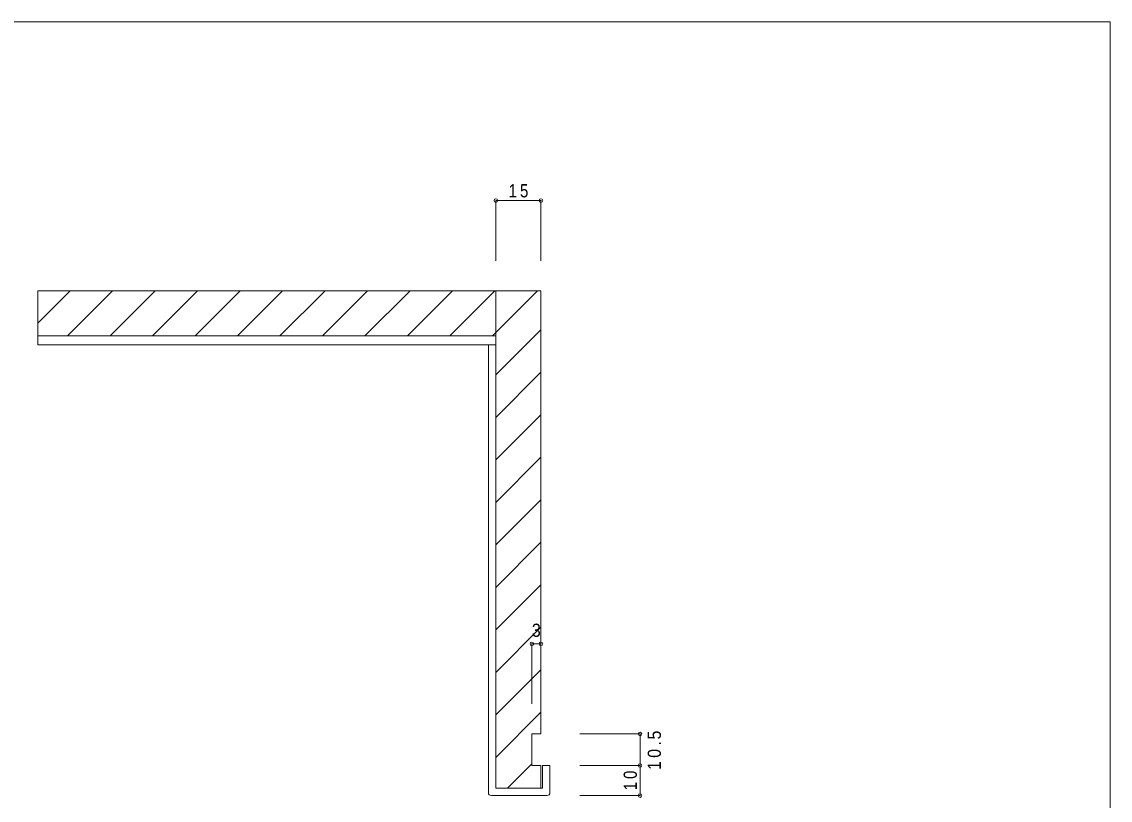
# Model space of a CAD drawing. Units: millimetres on the paper, with parts at other scales. Extents: x -141 to 141, y -98 to 98.
# Drawn here: x -40.1 to 141, y -32 to 97.5 of the extents above; entities that cross this region are included whole.
import ezdxf
from ezdxf.enums import TextEntityAlignment as Align

# ---------------------------------------------------------------- set-up
doc = ezdxf.new("R2010")
doc.units = ezdxf.units.MM
doc.header["$PDMODE"] = 32
doc.header["$PDSIZE"] = 0.6
for name, color, linetype, lineweight in [('4-0_ＫＢ製品', 2, 'Continuous', 9), ('4-1_躯体', 3, 'Continuous', 9), ('4-2_ハッチ', 7, 'Continuous', 9), ('4-3_寸法', 4, 'Continuous', 9), ('F-0_図面枠', 5, 'Continuous', 9)]:
    doc.layers.add(name, color=color, linetype=linetype, lineweight=lineweight)
doc.styles.add('HGｺﾞｼｯｸM', font='')
doc.styles.get('HGｺﾞｼｯｸM').set_extended_font_data('HGｺﾞｼｯｸM')

msp = doc.modelspace()

# ---------------------------------------------------------------- linework, layer by layer
at = {"layer": '4-0_ＫＢ製品'}
for p, q in [((-37.5, 43.75), (-37.5, 45.25)), ((38.75, 45.25), (-37.5, 45.25)), ((38.75, 43.75), (-37.5, 43.75)), ((38.75, 43.75), (37.5, 43.75)), ((37.5, -30.75), (37.5, 43.75)), ((38.75, 43.75), (38.75, 45.25)), ((47.75, -26.25), (46.5, -26.25)), ((46.5, -30), (46.5, -26.25)), ((47.75, -30.75), (47.75, -26.25)), ((38, -31.25), (47.25, -31.25))]:
    msp.add_line(p, q, dxfattribs=at)
msp.add_lwpolyline([(46.5, -30), (38.75, -30), (38.75, 43.75)], dxfattribs=at)
for centre, start, end in [((38, -30.75), 180, 270), ((47.25, -30.75), 270, 0)]:
    msp.add_arc(centre, 0.5, start, end, dxfattribs=at)
at = {"layer": '4-1_躯体'}
for p, q in [((-37.5, 45.25), (-37.5, 52.75)), ((38.75, 52.75), (-37.5, 52.75)), ((38.75, 45.25), (38.75, 52.75)), ((38.75, -30), (38.75, 52.75)), ((38.75, 52.75), (46.25, 52.75)), ((38.75, 45.25), (-37.5, 45.25)), ((46.25, -30), (46.25, -26.25)), ((46.25, -30), (38.75, -30))]:
    msp.add_line(p, q, dxfattribs=at)
for points in [[(46.25, 52.75), (46.25, -21), (44.75, -21)], [(46.25, -26.25), (44.75, -26.25), (44.75, -21)]]:
    msp.add_lwpolyline(points, dxfattribs=at)
at = {"layer": '4-2_ハッチ'}
for p, q in [((-37.5, 47.353), (-32.103, 52.75)), ((-32.532, 45.25), (-25.032, 52.75)), ((-17.961, 52.75), (-25.461, 45.25)), ((-18.39, 45.25), (-10.89, 52.75)), ((-11.319, 45.25), (-3.819, 52.75)), ((-4.247, 45.25), (3.253, 52.75)), ((2.824, 45.25), (10.324, 52.75)), ((9.895, 45.25), (17.395, 52.75)), ((16.966, 45.25), (24.466, 52.75)), ((24.037, 45.25), (31.537, 52.75)), ((31.108, 45.25), (38.608, 52.75)), ((38.179, 45.25), (45.679, 52.75)), ((38.75, 38.75), (46.25, 46.25)), ((38.75, 31.679), (46.25, 39.179)), ((38.75, 24.608), (46.25, 32.108)), ((38.75, 17.537), (46.25, 25.037)), ((38.75, 10.466), (46.25, 17.966)), ((38.75, 3.395), (46.25, 10.895)), ((38.75, -3.676), (46.25, 3.824)), ((38.75, -10.747), (46.25, -3.247)), ((38.75, -17.819), (46.25, -10.319)), ((38.75, -24.89), (46.25, -17.39)), ((40.711, -30), (44.75, -25.961))]:
    msp.add_line(p, q, dxfattribs=at)
at = {"layer": '4-3_寸法'}
for p, q in [((46.25, 67.75), (38.75, 67.75)), ((38.75, 67.75), (38.75, 57.75)), ((46.25, 67.75), (46.25, 57.75)), ((44.75, -6), (46.25, -6)), ((44.75, -6), (44.75, -16)), ((46.25, -6), (46.25, -16)), ((62.75, -21), (52.75, -21)), ((62.75, -26.25), (62.75, -21)), ((62.75, -26.25), (52.75, -26.25)), ((62.75, -31.25), (62.75, -26.25)), ((62.75, -31.25), (52.75, -31.25))]:
    msp.add_line(p, q, dxfattribs=at)
for p in [(38.75, 67.75), (46.25, 67.75), (44.75, -6), (46.25, -6), (62.75, -21), (62.75, -26.25), (62.75, -31.25)]:
    msp.add_point(p, dxfattribs=at)
at = {"layer": 'F-0_図面枠'}
for p, q in [((-141, 97.5), (141, 97.5)), ((141, 97.5), (141, -97.5))]:
    msp.add_line(p, q, dxfattribs=at)

# ---------------------------------------------------------------- texts
at = {"layer": '4-3_寸法', "color": 7, "style": 'HGｺﾞｼｯｸM', "width": 0.9}
msp.add_text('3', height=2.199, dxfattribs=at).set_placement((44.75, -5.5), align=Align.BOTTOM_LEFT)
at = {"layer": '4-3_寸法', "color": 7, "insert": (40.875, 68.25), "char_height": 2.199, "attachment_point": 7, "style": 'HGｺﾞｼｯｸM'}
msp.add_mtext('\\T1.36;\\W0.85;15', dxfattribs=at)
at = {"layer": '4-3_寸法', "color": 7, "char_height": 2.199, "attachment_point": 7, "rotation": 90, "style": 'HGｺﾞｼｯｸM'}
for s, insert in [('\\T1.38;\\W0.9;10.5', (66.25, -27)), ('\\T1.36;\\W0.85;10', (62.25, -30.375))]:
    msp.add_mtext(s, dxfattribs=dict(at, insert=insert))

doc.saveas('drawing.dxf')
